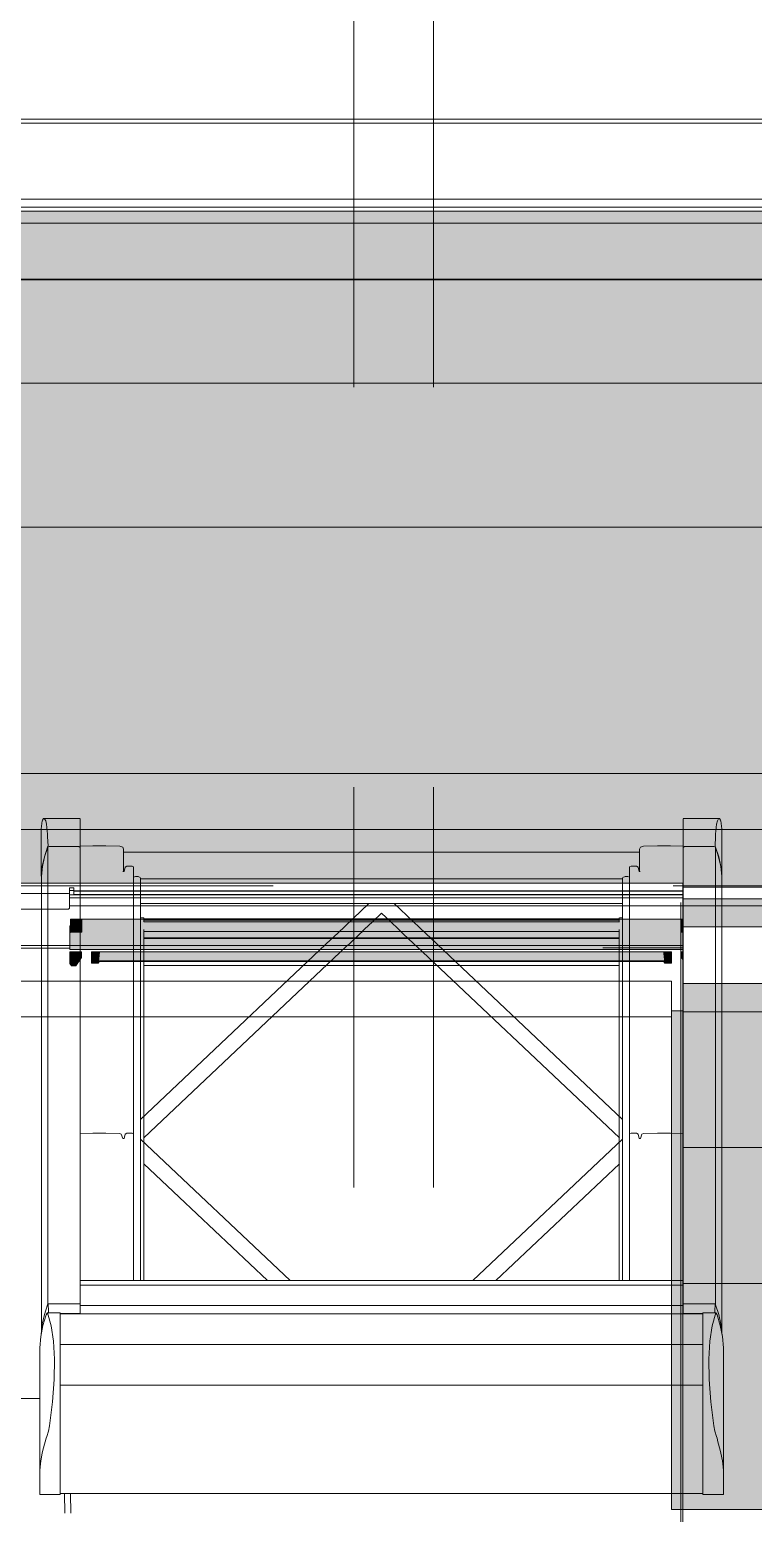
# Model space of a CAD drawing. Header units: metres. Extents: x -4 to 206, y -18 to 45.
# Drawn here: x 50.38 to 51.285, y -2.911 to -1.057 of the extents above; entities that cross this region are included whole.
import ezdxf

# ---------------------------------------------------------------- set-up
doc = ezdxf.new("R2010")
doc.units = ezdxf.units.M
doc.header["$MEASUREMENT"] = 0
doc.set_wipeout_variables(frame=1)
for name, pattern in [('Achse', [0.004, 0.002, -0.001, 0, -0.001]), ('Schnittlinie', [0.006, 0.003, -0.0015, 0, -0.0015]), ('UNSICHTBAR', [0.4, 0, -0.4]), ('Untersicht', [0.001, 0.0005, -0.0005]), ('Wipeout_Contour', [1, 0, -1])]:
    doc.linetypes.add(name, pattern=pattern)
for name, color, linetype in [('2._1.DG PP STG2_5_110 Wand Aussen', 7, 'Continuous'), ('2._1.DG PP STG2_5_130 Wand Innen', 7, 'Continuous'), ('2._1.DG PP STG2_5_165 Fassadengestaltung Bänder', 7, 'Continuous'), ('2._1.DG PP STG2_5_210 Decke', 7, 'Continuous'), ('2._1.DG PP STG2_5_220 Bodenaufbau', 7, 'Continuous'), ('2._1.DG PP STG2_5_310 Dachkonstruktion massiv', 7, 'Continuous'), ('2._1.DG PP STG2_5_325 Dachfenster', 7, 'Continuous'), ('2._1.DG PP STG2_5_330 Dachaufbau', 7, 'Continuous'), ('2._1.DG PP STG2_5_611 Entwässerung', 7, 'Continuous'), ('2._1.DG PP STG2_5_815 Raumbegrenzung', 7, 'Continuous'), ('2._1.DG PP STG2_5_851 Marker Schnitt', 7, 'Continuous'), ('2._1.DG PP STG2_5_950 Polierplan Bemaßung', 7, 'Continuous')]:
    doc.layers.add(name, color=color, linetype=linetype)

msp = doc.modelspace()

# ---------------------------------------------------------------- hatches: boundary and pattern name
at = {"layer": '2._1.DG PP STG2_5_310 Dachkonstruktion massiv', "linetype": 'Continuous', "lineweight": 13, "true_color": 0xffaa00}
for points in [[(52.0584, -2.454), (52.0587, -2.2843), (51.1969, -2.2843), (51.1969, -2.454)], [(52.058, -2.6237), (52.0584, -2.454), (51.1969, -2.454), (51.1969, -2.6237)]]:
    msp.add_hatch(color=40, dxfattribs=at).paths.add_polyline_path(points)
at = {"layer": '2._1.DG PP STG2_5_310 Dachkonstruktion massiv', "linetype": 'Continuous', "lineweight": 13, "true_color": 0x3f7f02}
msp.add_hatch(color=76, dxfattribs=at).paths.add_polyline_path([(52.058, -2.6237), (51.1969, -2.6237), (51.1969, -2.9065), (52.0574, -2.9065)])
at = {"layer": '2._1.DG PP STG2_5_325 Dachfenster', "linetype": 'Continuous', "lineweight": 13, "true_color": 0xffaa00}
msp.add_hatch(color=40, dxfattribs=at).paths.add_polyline_path([(51.1969, -2.2829), (51.1827, -2.2829), (51.1827, -2.9065), (51.1969, -2.9065)])

# ---------------------------------------------------------------- linework, layer by layer
at = {"layer": '2._1.DG PP STG2_5_110 Wand Aussen', "color": 8, "linetype": 'Schnittlinie', "lineweight": 13, "ltscale": 1000, "flags": 128}
for points in [[(51.883, -1.2987), (48.775, -1.2987)], [(48.775, -1.6787), (51.8814, -1.6787)]]:
    msp.add_lwpolyline(points, dxfattribs=at)
at = {"layer": '2._1.DG PP STG2_5_130 Wand Innen', "color": 8, "linetype": 'Schnittlinie', "lineweight": 13, "ltscale": 1000, "flags": 128}
for points in [[(52.1898, -1.9865), (49.015, -1.9865)], [(49.015, -2.0565), (52.1898, -2.0565)]]:
    msp.add_lwpolyline(points, dxfattribs=at)
at = {"layer": '2._1.DG PP STG2_5_165 Fassadengestaltung Bänder', "color": 7, "linetype": 'Continuous', "lineweight": 13, "ltscale": 1000, "flags": 128}
msp.add_lwpolyline([(45.635, -1.3687), (52.1927, -1.3687), (52.1927, -1.2687), (45.635, -1.2687)], close=True, dxfattribs=at)
at = {"layer": '2._1.DG PP STG2_5_210 Decke', "color": 7, "linetype": 'Continuous', "lineweight": 13, "ltscale": 1000, "true_color": 0xf4f4f4, "flags": 128}
msp.add_lwpolyline([(33.485, -1.9936), (33.4967, -11.3837), (42.835, -11.3837), (42.835, -10.8837), (45.685, -10.8837), (45.685, -9.9837), (52.0258, -9.9837), (52.06, -1.993), (52.0632, -1.4987), (45.765, -1.4987), (45.765, -3.9237), (43.155, -3.9237), (43.155, -5.8737), (41.175, -5.8737), (41.175, -3.9237), (38.605, -3.9237), (38.605, -1.4987), (33.485, -1.4987)], close=True, dxfattribs=at)
at = {"layer": '2._1.DG PP STG2_5_220 Bodenaufbau', "color": 7, "linetype": 'Continuous', "lineweight": 13, "ltscale": 1000, "true_color": 0xf4f4f4, "flags": 128}
msp.add_lwpolyline([(38.425, -1.6787), (33.6646, -1.6787), (33.6765, -11.2037), (42.655, -11.2037), (42.655, -10.7037), (45.505, -10.7037), (45.505, -9.8037), (51.8466, -9.8037), (51.8814, -1.6787), (45.945, -1.6787), (45.945, -4.1037), (43.335, -4.1037), (43.335, -6.0537), (40.995, -6.0537), (40.995, -4.1037), (38.425, -4.1037)], close=True, dxfattribs=at)
at = {"layer": '2._1.DG PP STG2_5_310 Dachkonstruktion massiv', "color": 7, "linetype": 'Continuous', "lineweight": 13, "ltscale": 1000}
for p, q in [((52.0587, -2.2843), (51.1969, -2.2843)), ((52.0584, -2.454), (51.1969, -2.454))]:
    msp.add_line(p, q, dxfattribs=at)
at = {"layer": '2._1.DG PP STG2_5_310 Dachkonstruktion massiv', "color": 7, "linetype": 'Continuous', "lineweight": 18, "ltscale": 1000}
for p, q in [((51.1969, -2.6237), (51.1969, -2.9065)), ((52.058, -2.6237), (51.1969, -2.6237)), ((52.0574, -2.9065), (51.1969, -2.9065))]:
    msp.add_line(p, q, dxfattribs=at)
at = {"layer": '2._1.DG PP STG2_5_310 Dachkonstruktion massiv', "color": 255, "linetype": 'UNSICHTBAR', "lineweight": 13, "ltscale": 1000, "flags": 128}
msp.add_lwpolyline([(48.775, -1.4994), (52.0621, -1.4994)], dxfattribs=at)
at = {"layer": '2._1.DG PP STG2_5_310 Dachkonstruktion massiv', "color": 7, "linetype": 'Continuous', "lineweight": 13, "ltscale": 1000, "flags": 128}
msp.add_lwpolyline([(51.1969, -2.2843), (51.1969, -2.454), (51.1969, -2.6237)], dxfattribs=at)
at = {"layer": '2._1.DG PP STG2_5_325 Dachfenster', "color": 7, "linetype": 'Continuous', "lineweight": 13, "ltscale": 1000}
for p, q in [((50.43, -2.2239), (50.432, -2.2267)), ((50.4448, -2.2164), (50.4375, -2.2267)), ((50.4375, -2.2267), (50.432, -2.2267)), ((51.1827, -2.2829), (51.1827, -2.9065)), ((51.1969, -2.2829), (51.1827, -2.2829)), ((51.1969, -2.2829), (51.1969, -2.9065)), ((51.1969, -2.9065), (51.1827, -2.9065))]:
    msp.add_line(p, q, dxfattribs=at)
at = {"layer": '2._1.DG PP STG2_5_325 Dachfenster', "color": 253, "linetype": 'Schnittlinie', "lineweight": 13, "ltscale": 1000, "true_color": 0x9f9f9f, "flags": 128}
for points in [[(50.3943, -2.0554), (50.3951, -2.0489), (50.3956, -2.0458), (50.396, -2.0446), (50.3973, -2.0428), (50.3983, -2.0431), (50.4, -2.0455), (50.401, -2.0497), (50.4022, -2.0622), (50.4023, -2.0654), (50.4028, -2.0769)], [(50.3973, -2.0428), (50.4428, -2.0428)], [(50.4428, -2.0769), (50.4428, -2.0622), (50.4428, -2.0497), (50.4428, -2.0455), (50.4428, -2.0431)], [(51.2427, -2.0428), (51.1972, -2.0428)], [(51.1972, -2.0769), (51.1972, -2.0622), (51.1972, -2.0497), (51.1972, -2.0455), (51.1972, -2.0431)], [(51.2372, -2.0769), (51.2377, -2.0654), (51.2378, -2.0622), (51.239, -2.0497), (51.24, -2.0455), (51.2414, -2.0431), (51.2427, -2.0428), (51.244, -2.0446), (51.2444, -2.0458), (51.2449, -2.0489), (51.2457, -2.0554)], [(51.2457, -2.1148), (51.2457, -2.0554)], [(50.4963, -2.0784), (50.4925, -2.0773), (50.4749, -2.0768), (50.4587, -2.0768), (50.4428, -2.0773)], [(51.1437, -2.0784), (51.1475, -2.0773), (51.1651, -2.0768), (51.1813, -2.0768), (51.1972, -2.0773)], [(50.4025, -2.0785), (50.4043, -2.0775)], [(50.4043, -2.0775), (50.4411, -2.0775)], [(50.4411, -2.0775), (50.4428, -2.0788)], [(50.4428, -2.0788), (50.4428, -2.0774)], [(50.4973, -2.0812), (50.4963, -2.0784)], [(50.4973, -2.1091), (50.4973, -2.0812)], [(50.4973, -2.0847), (51.1427, -2.0847)], [(51.1427, -2.0812), (51.1437, -2.0784)], [(51.1427, -2.1091), (51.1427, -2.0812)], [(51.1972, -2.0788), (51.1972, -2.0774)], [(51.1989, -2.0775), (51.1972, -2.0788)], [(51.2357, -2.0775), (51.1989, -2.0775)], [(51.2375, -2.0785), (51.2357, -2.0775)], [(51.2457, -2.1148), (51.2444, -2.1026), (51.2417, -2.0904), (51.2377, -2.0785), (51.2373, -2.0774)], [(51.2455, -2.1148), (51.2442, -2.1026), (51.2415, -2.0904), (51.2375, -2.0785)], [(50.4964, -2.1089), (50.4971, -2.1091)], [(50.4971, -2.1091), (50.4979, -2.1088)], [(50.4979, -2.1088), (50.4992, -2.1037)], [(50.4992, -2.1037), (50.5013, -2.1024)], [(50.5013, -2.1024), (50.5079, -2.1024), (50.5098, -2.1029)], [(51.1302, -2.1029), (51.1321, -2.1024), (51.1387, -2.1024)], [(51.1387, -2.1024), (51.1408, -2.1037)], [(51.1408, -2.1037), (51.1421, -2.1088)], [(51.1421, -2.1088), (51.1429, -2.1091)], [(51.1429, -2.1091), (51.1436, -2.1089)], [(50.4925, -2.4364), (50.4749, -2.4358), (50.4587, -2.4358), (50.4428, -2.4363)], [(50.4943, -2.4374), (50.4925, -2.4364)], [(50.4963, -2.4426), (50.4943, -2.4374)], [(50.4971, -2.4428), (50.4963, -2.4426)], [(50.4979, -2.4425), (50.4971, -2.4428)], [(50.4992, -2.4374), (50.4979, -2.4425)], [(50.5013, -2.4361), (50.4992, -2.4374)], [(50.5098, -2.4366), (50.5079, -2.4361), (50.5013, -2.4361)], [(50.7057, -2.6202), (50.5186, -2.4435)], [(50.9343, -2.6202), (51.1214, -2.4435)], [(51.1302, -2.4366), (51.1321, -2.4361), (51.1387, -2.4361)], [(51.1387, -2.4361), (51.1408, -2.4374)], [(51.1408, -2.4374), (51.1421, -2.4425)], [(51.1421, -2.4425), (51.1429, -2.4428)], [(51.1429, -2.4428), (51.1437, -2.4426)], [(51.1437, -2.4426), (51.1457, -2.4374)], [(51.1457, -2.4374), (51.1475, -2.4364)], [(51.1475, -2.4364), (51.1651, -2.4358), (51.1813, -2.4358), (51.1972, -2.4363)], [(50.6773, -2.6202), (50.5226, -2.4741)], [(50.9627, -2.6202), (51.1174, -2.4741)], [(51.1972, -2.6202), (50.4428, -2.6202)], [(51.1972, -2.6261), (50.4428, -2.6261)], [(50.3943, -2.687), (50.3956, -2.6748), (50.3983, -2.6626), (50.4023, -2.6507), (50.4028, -2.6495)], [(50.4028, -2.6494), (50.4032, -2.6586), (50.4032, -2.6606)], [(50.4028, -2.6494), (50.4428, -2.6494)], [(50.4428, -2.6615), (50.4428, -2.6586), (50.4428, -2.6494)], [(51.1972, -2.6515), (50.4428, -2.6515)], [(51.1972, -2.6615), (51.1972, -2.6586), (51.1972, -2.6494)], [(51.2372, -2.6494), (51.1972, -2.6494)], [(51.2372, -2.6494), (51.2368, -2.6586), (51.2368, -2.6606)], [(51.2372, -2.6495), (51.2377, -2.6507), (51.2417, -2.6626), (51.2444, -2.6748), (51.2457, -2.687)], [(50.4021, -2.6606), (50.4066, -2.6766), (50.4095, -2.696), (50.4108, -2.7184), (50.4104, -2.7438), (50.4083, -2.7717), (50.4046, -2.8018), (50.4032, -2.8084), (50.4012, -2.8152), (50.4004, -2.8172), (50.3993, -2.8218), (50.3963, -2.8322), (50.3956, -2.836), (50.3937, -2.8455), (50.3933, -2.8491), (50.3924, -2.8577), (50.3924, -2.8609), (50.3924, -2.8712), (50.3924, -2.88), (50.3924, -2.8874)], [(50.4015, -2.6609), (50.4004, -2.663), (50.3963, -2.6765), (50.3937, -2.6902), (50.3924, -2.7041), (50.3924, -2.7054)], [(50.4015, -2.6609), (50.4021, -2.6606)], [(50.4021, -2.6606), (50.418, -2.6606)], [(50.418, -2.8874), (50.418, -2.88), (50.418, -2.8712), (50.418, -2.8609), (50.418, -2.8491), (50.418, -2.836), (50.418, -2.8218), (50.418, -2.8152), (50.418, -2.8084), (50.418, -2.8018), (50.418, -2.7717), (50.418, -2.7438), (50.418, -2.7184), (50.418, -2.696), (50.418, -2.6766), (50.418, -2.6606)], [(50.418, -2.6615), (50.4428, -2.6615)], [(50.418, -2.6618), (51.222, -2.6618)], [(51.1972, -2.6615), (51.222, -2.6615)], [(51.222, -2.8874), (51.222, -2.88), (51.222, -2.8712), (51.222, -2.8609), (51.222, -2.8491), (51.222, -2.836), (51.222, -2.8218), (51.222, -2.8152), (51.222, -2.8084), (51.222, -2.8018), (51.222, -2.7717), (51.222, -2.7438), (51.222, -2.7184), (51.222, -2.696), (51.222, -2.6766), (51.222, -2.6606)], [(51.2379, -2.6606), (51.222, -2.6606)], [(51.2476, -2.8874), (51.2476, -2.88), (51.2476, -2.8712), (51.2476, -2.8609), (51.2476, -2.8577), (51.2467, -2.8491), (51.2463, -2.8455), (51.2444, -2.836), (51.2437, -2.8322), (51.2407, -2.8218), (51.2396, -2.8172), (51.2388, -2.8152), (51.2368, -2.8084), (51.2354, -2.8018), (51.2317, -2.7717), (51.2296, -2.7438), (51.2292, -2.7184), (51.2305, -2.696), (51.2334, -2.6766), (51.2379, -2.6606)], [(51.2379, -2.6606), (51.2385, -2.6609)], [(51.2385, -2.6609), (51.2396, -2.663), (51.2437, -2.6765), (51.2463, -2.6902), (51.2476, -2.7041), (51.2476, -2.7054)], [(50.3924, -2.7054), (50.3924, -2.7201)], [(50.418, -2.7), (51.222, -2.7)], [(51.2476, -2.7054), (51.2476, -2.7201)], [(50.3924, -2.7937), (50.3924, -2.7201)], [(51.2476, -2.7201), (51.2476, -2.7937)], [(50.418, -2.7509), (51.222, -2.7509)], [(50.3924, -2.7674), (50.38, -2.7674), (50.3676, -2.7674)], [(50.3924, -2.7937), (50.3924, -2.8852)], [(51.2476, -2.7937), (51.2476, -2.8852)], [(50.3924, -2.8852), (50.3924, -2.8874)], [(50.3924, -2.8874), (50.418, -2.8874)], [(50.418, -2.8862), (51.222, -2.8862)], [(50.4233, -2.8862), (50.4239, -2.9111)], [(50.4311, -2.9111), (50.4307, -2.8862)], [(51.1969, -2.9456), (51.1969, -2.9388), (51.1969, -2.8862)], [(51.2476, -2.8874), (51.222, -2.8874)], [(51.2476, -2.8852), (51.2476, -2.8874)]]:
    msp.add_lwpolyline(points, dxfattribs=at)
at = {"layer": '2._1.DG PP STG2_5_325 Dachfenster', "color": 7, "linetype": 'Continuous', "lineweight": 13, "ltscale": 1000, "true_color": 0xf4f4f4, "flags": 128}
for points in [[(51.1827, -2.2462), (49.5773, -2.2462)], [(51.1827, -2.2829), (51.1827, -2.2462)], [(49.5773, -2.2905), (51.1827, -2.2905)]]:
    msp.add_lwpolyline(points, dxfattribs=at)
at = {"layer": '2._1.DG PP STG2_5_330 Dachaufbau', "color": 7, "linetype": 'Continuous', "lineweight": 13, "ltscale": 1000}
msp.add_line((52.2266, -2.2843), (51.1969, -2.2843), dxfattribs=at)
at = {"layer": '2._1.DG PP STG2_5_330 Dachaufbau', "color": 7, "linetype": 'Continuous', "lineweight": 18, "ltscale": 1000, "flags": 128}
msp.add_lwpolyline([(45.6209, -1.2835), (52.2306, -1.2835)], dxfattribs=at)
at = {"layer": '2._1.DG PP STG2_5_611 Entwässerung', "color": 14, "linetype": 'Achse', "lineweight": 13, "ltscale": 1000, "true_color": 0xa80000}
msp.add_line((52.1887, -1.2787), (48.775, -1.2787), dxfattribs=at)
at = {"layer": '2._1.DG PP STG2_5_611 Entwässerung', "color": 171, "linetype": 'Continuous', "lineweight": 13, "ltscale": 1000, "true_color": 0x6c6cff, "flags": 128}
for points in [[(52.1887, -1.1687), (48.775, -1.1687)], [(52.1887, -1.1737), (48.775, -1.1737)], [(48.775, -1.2687), (52.1887, -1.2687)]]:
    msp.add_lwpolyline(points, dxfattribs=at)
at = {"layer": '2._1.DG PP STG2_5_815 Raumbegrenzung', "color": 8, "linetype": 'Schnittlinie', "lineweight": 13, "ltscale": 1000, "flags": 128}
msp.add_lwpolyline([(49.015, -4.4265), (49.015, -2.0565), (51.8798, -2.0565), (51.8466, -9.8037), (48.365, -9.8037), (48.365, -5.7537), (49.015, -5.7537), (49.015, -5.3537), (48.915, -5.3537), (48.915, -4.4265)], close=True, dxfattribs=at)
at = {"layer": '2._1.DG PP STG2_5_950 Polierplan Bemaßung', "color": 8, "linetype": 'Continuous', "lineweight": 13, "ltscale": 1000}
msp.add_line((50.365, -1.3694), (57.2775, -1.3694), dxfattribs=at)

# ---------------------------------------------------------------- next in the draw order: wipeouts: each hides what was drawn before it
at = {"color": 254, "linetype": 'Wipeout_Contour', "lineweight": 0, "ltscale": 203.484502}
msp.add_wipeout([(50.4666, -2.2207), (50.4665, -2.2215), (51.1735, -2.2215), (51.1734, -2.2207)], dxfattribs=at).dxf.layer = '2._1.DG PP STG2_5_325 Dachfenster'
at = {"color": 254, "linetype": 'Wipeout_Contour', "lineweight": 0, "ltscale": 201.659994}
msp.add_wipeout([(51.1969, -2.1235), (49.5369, -2.1235), (49.5369, -2.1483), (51.1969, -2.1483)], dxfattribs=at).dxf.layer = '2._1.DG PP STG2_5_330 Dachaufbau'
at = {"color": 254, "linetype": 'Wipeout_Contour', "lineweight": 0, "ltscale": 201.669738}
msp.add_wipeout([(51.1969, -2.1836), (49.5369, -2.1836), (49.5369, -2.2013), (51.1969, -2.2013)], dxfattribs=at).dxf.layer = '2._1.DG PP STG2_5_330 Dachaufbau'

# ---------------------------------------------------------------- next in the draw order: hatches: boundary and pattern name
at = {"layer": '2._1.DG PP STG2_5_325 Dachfenster', "linetype": 'Continuous', "lineweight": 0, "true_color": 0x342d23}
for points in [[(50.43, -2.2095), (50.43, -2.2239), (50.432, -2.2267), (50.4375, -2.2267), (50.4448, -2.2164), (50.4448, -2.2095)], [(50.4573, -2.2235), (50.4656, -2.2235), (50.4664, -2.2225), (50.4678, -2.2095), (50.4573, -2.2095)], [(50.4678, -2.2095), (50.4666, -2.2207), (51.1734, -2.2207), (51.1722, -2.2095)], [(51.1736, -2.2225), (51.1744, -2.2235), (51.1827, -2.2235), (51.1827, -2.2095), (51.1722, -2.2095)]]:
    msp.add_hatch(color=250, dxfattribs=at).paths.add_polyline_path(points)
at = {"layer": '2._1.DG PP STG2_5_330 Dachaufbau', "linetype": 'Continuous', "lineweight": 0, "true_color": 0x000000}
msp.add_hatch(color=18, dxfattribs=at).paths.add_polyline_path([(52.2306, -1.2835), (45.6209, -1.2835), (45.6209, -1.2987), (48.775, -1.2987), (48.775, -2.1287), (49.5369, -2.1287), (49.5369, -2.1235), (51.1969, -2.1235), (51.1969, -2.1287), (52.227, -2.1287)])

# ---------------------------------------------------------------- next in the draw order: linework, layer by layer
at = {"layer": '2._1.DG PP STG2_5_325 Dachfenster', "color": 7, "linetype": 'Continuous', "lineweight": 13, "ltscale": 1000}
for p, q in [((50.43, -2.2095), (50.43, -2.2239)), ((50.4448, -2.2095), (50.43, -2.2095)), ((50.4448, -2.2095), (50.4448, -2.2164)), ((50.4573, -2.2095), (50.4573, -2.2235)), ((50.4656, -2.2235), (50.4573, -2.2235)), ((50.4664, -2.2225), (50.4656, -2.2235)), ((50.4666, -2.2207), (50.4664, -2.2225)), ((51.1734, -2.2207), (50.4666, -2.2207)), ((51.1734, -2.2207), (51.1736, -2.2225)), ((51.1736, -2.2225), (51.1744, -2.2235)), ((51.1827, -2.2235), (51.1744, -2.2235)), ((51.1827, -2.2095), (51.1827, -2.2235))]:
    msp.add_line(p, q, dxfattribs=at)
at = {"layer": '2._1.DG PP STG2_5_325 Dachfenster', "color": 253, "linetype": 'Schnittlinie', "lineweight": 13, "ltscale": 1000, "true_color": 0x9f9f9f, "flags": 128}
for points in [[(50.3943, -2.0554), (50.3943, -2.1148)], [(50.4027, -2.0774), (50.4023, -2.0785), (50.3983, -2.0904), (50.3956, -2.1026), (50.3943, -2.1148)], [(50.3945, -2.1148), (50.3958, -2.1026), (50.3985, -2.0904), (50.4025, -2.0785)], [(50.5122, -2.1151), (50.5098, -2.1159)], [(50.5153, -2.1151), (50.5122, -2.1151)], [(50.5181, -2.1163), (50.5153, -2.1151)], [(50.5186, -2.1171), (50.5181, -2.1163)], [(50.5185, -2.1182), (51.1215, -2.1182)], [(50.5186, -2.1171), (50.5186, -2.1182)], [(51.1214, -2.1171), (51.1219, -2.1163)], [(51.1214, -2.1171), (51.1214, -2.1182)], [(51.1219, -2.1163), (51.1247, -2.1151)], [(51.1247, -2.1151), (51.1278, -2.1151)], [(51.1278, -2.1151), (51.1302, -2.1159)], [(50.5227, -2.2264), (51.1173, -2.2264)]]:
    msp.add_lwpolyline(points, dxfattribs=at)
at = {"layer": '2._1.DG PP STG2_5_325 Dachfenster', "color": 7, "linetype": 'Continuous', "lineweight": 13, "ltscale": 1000, "true_color": 0xf4f4f4, "flags": 128}
msp.add_lwpolyline([(50.43, -2.2046), (50.33, -2.2046)], dxfattribs=at)
at = {"layer": '2._1.DG PP STG2_5_325 Dachfenster', "color": 7, "linetype": 'Continuous', "lineweight": 13, "ltscale": 1000, "flags": 128}
for points in [[(51.1827, -2.2095), (51.1722, -2.2095), (50.4678, -2.2095), (50.4573, -2.2095)], [(50.4665, -2.2215), (51.1735, -2.2215)]]:
    msp.add_lwpolyline(points, dxfattribs=at)
at = {"layer": '2._1.DG PP STG2_5_330 Dachaufbau', "color": 7, "linetype": 'Continuous', "lineweight": 18, "ltscale": 1000, "flags": 128}
for points in [[(51.1969, -2.1235), (49.5369, -2.1235)], [(51.1969, -2.1287), (51.1969, -2.1235)]]:
    msp.add_lwpolyline(points, dxfattribs=at)

# ---------------------------------------------------------------- next in the draw order: wipeouts: each hides what was drawn before it
at = {"color": 254, "linetype": 'Wipeout_Contour', "lineweight": 0, "ltscale": 310.615771}
msp.add_wipeout([(51.1969, -2.2479), (51.1969, -2.2489), (52.2267, -2.2489), (52.2267, -2.2479), (52.2269, -2.1782), (51.1969, -2.1782)], dxfattribs=at).dxf.layer = '2._1.DG PP STG2_5_330 Dachaufbau'

# ---------------------------------------------------------------- next in the draw order: hatches: boundary and pattern name
at = {"layer": '2._1.DG PP STG2_5_330 Dachaufbau', "linetype": 'Continuous', "lineweight": 13, "true_color": 0xd2b48c}
msp.add_hatch(color=43, dxfattribs=at).paths.add_polyline_path([(52.2266, -2.2843), (52.2267, -2.2489), (51.1969, -2.2489), (51.1969, -2.2843)])

# ---------------------------------------------------------------- next in the draw order: linework, layer by layer
at = {"layer": '2._1.DG PP STG2_5_330 Dachaufbau', "color": 7, "linetype": 'Continuous', "lineweight": 18, "ltscale": 1000, "flags": 128}
msp.add_lwpolyline([(49.5369, -2.2013), (51.1969, -2.2013)], dxfattribs=at)

# ---------------------------------------------------------------- next in the draw order: wipeouts: each hides what was drawn before it
at = {"color": 254, "linetype": 'Wipeout_Contour', "lineweight": 0, "ltscale": 201.66516}
msp.add_wipeout([(51.1969, -2.1483), (49.5369, -2.1483), (49.5369, -2.1836), (51.1969, -2.1836)], dxfattribs=at).dxf.layer = '2._1.DG PP STG2_5_330 Dachaufbau'

# ---------------------------------------------------------------- next in the draw order: hatches: boundary and pattern name
at = {"layer": '2._1.DG PP STG2_5_325 Dachfenster', "linetype": 'Continuous', "lineweight": 0, "true_color": 0x342d23}
msp.add_hatch(color=250, dxfattribs=at).paths.add_polyline_path([(50.4681, -2.2065), (51.1719, -2.2065), (51.168, -2.1696), (51.168, -2.1687), (50.472, -2.1687), (50.472, -2.1696)])
at = {"layer": '2._1.DG PP STG2_5_330 Dachaufbau', "linetype": 'Continuous', "lineweight": 13, "true_color": 0xd2b48c}
msp.add_hatch(color=43, dxfattribs=at).paths.add_polyline_path([(52.2269, -2.1782), (52.2269, -2.1429), (51.1969, -2.1429), (51.1969, -2.1782)])

# ---------------------------------------------------------------- next in the draw order: linework, layer by layer
at = {"layer": '2._1.DG PP STG2_5_325 Dachfenster', "color": 7, "linetype": 'Continuous', "lineweight": 18, "ltscale": 1000}
for p, q in [((50.445, -2.1687), (50.445, -2.1849)), ((51.1969, -2.1687), (51.195, -2.1687))]:
    msp.add_line(p, q, dxfattribs=at)
at = {"layer": '2._1.DG PP STG2_5_325 Dachfenster', "color": 253, "linetype": 'Schnittlinie', "lineweight": 13, "ltscale": 1000, "true_color": 0x9f9f9f, "flags": 128}
for points in [[(50.5186, -2.149), (51.1214, -2.149)], [(50.8041, -2.1491), (50.5186, -2.4187)], [(50.5186, -2.1491), (51.1214, -2.1491)], [(50.8359, -2.1491), (51.1214, -2.4187)], [(50.5186, -2.1668), (50.5225, -2.1668)], [(50.82, -2.161), (50.8085, -2.1718), (50.7988, -2.181), (50.5226, -2.4419)], [(50.5227, -2.167), (50.5227, -2.1718)], [(50.5227, -2.1679), (51.1173, -2.1679)], [(50.5227, -2.1696), (51.1173, -2.1696)], [(50.82, -2.161), (50.8315, -2.1718), (50.8412, -2.181), (51.1174, -2.4419)], [(51.1173, -2.167), (51.1173, -2.1718)], [(51.1214, -2.1668), (51.1175, -2.1668)], [(50.5226, -2.1718), (51.1174, -2.1718)], [(50.5227, -2.1813), (50.5227, -2.6202)], [(50.5227, -2.1838), (51.1173, -2.1838)], [(51.1173, -2.1813), (51.1173, -2.6202)], [(50.5227, -2.1919), (51.1173, -2.1919)], [(50.5227, -2.1927), (51.1173, -2.1927)]]:
    msp.add_lwpolyline(points, dxfattribs=at)
at = {"layer": '2._1.DG PP STG2_5_325 Dachfenster', "color": 7, "linetype": 'Continuous', "lineweight": 13, "ltscale": 1000, "flags": 128}
msp.add_lwpolyline([(51.195, -2.1687), (51.168, -2.1687), (50.472, -2.1687), (50.445, -2.1687)], dxfattribs=at)

# ---------------------------------------------------------------- next in the draw order: wipeouts: each hides what was drawn before it
at = {"color": 254, "linetype": 'Wipeout_Contour', "lineweight": 0, "ltscale": 201.920499}
msp.add_wipeout([(50.43, -2.1853), (50.431, -2.1853), (50.431, -2.177), (50.43, -2.177)], dxfattribs=at).dxf.layer = '2._1.DG PP STG2_5_325 Dachfenster'

# ---------------------------------------------------------------- next in the draw order: hatches: boundary and pattern name
at = {"layer": '2._1.DG PP STG2_5_325 Dachfenster', "linetype": 'Continuous', "lineweight": 0, "true_color": 0x342d23}
msp.add_hatch(color=250, dxfattribs=at).paths.add_polyline_path([(50.43, -2.2065), (50.4681, -2.2065), (50.472, -2.1696), (50.472, -2.1687), (50.445, -2.1687), (50.445, -2.1849), (50.431, -2.1853), (50.43, -2.1853)])
at = {"layer": '2._1.DG PP STG2_5_325 Dachfenster', "linetype": 'Continuous', "lineweight": 13, "true_color": 0xff6400}
msp.add_hatch(color=30, dxfattribs=at).paths.add_polyline_path([(50.431, -2.1853), (50.445, -2.1849), (50.445, -2.1687), (50.431, -2.1687)])

# ---------------------------------------------------------------- next in the draw order: linework, layer by layer
at = {"layer": '2._1.DG PP STG2_5_325 Dachfenster', "color": 7, "linetype": 'Continuous', "lineweight": 18, "ltscale": 1000}
for p, q in [((50.431, -2.1687), (50.431, -2.1853)), ((50.445, -2.1687), (50.431, -2.1687)), ((50.445, -2.1849), (50.431, -2.1853))]:
    msp.add_line(p, q, dxfattribs=at)
at = {"layer": '2._1.DG PP STG2_5_325 Dachfenster', "color": 7, "linetype": 'Continuous', "lineweight": 13, "ltscale": 1000}
for p, q in [((50.43, -2.1853), (50.43, -2.2065)), ((50.431, -2.1853), (50.43, -2.1853))]:
    msp.add_line(p, q, dxfattribs=at)
at = {"layer": '2._1.DG PP STG2_5_325 Dachfenster', "color": 7, "linetype": 'Continuous', "lineweight": 13, "ltscale": 1000, "flags": 128}
for points in [[(50.43, -2.177), (50.43, -2.1853)], [(50.43, -2.177), (50.431, -2.177)]]:
    msp.add_lwpolyline(points, dxfattribs=at)

# ---------------------------------------------------------------- next in the draw order: wipeouts: each hides what was drawn before it
at = {"color": 254, "linetype": 'Wipeout_Contour', "lineweight": 0, "ltscale": 207.034579}
msp.add_wipeout([(52.2269, -2.1429), (52.227, -2.1287), (51.1969, -2.1287), (51.1969, -2.1429)], dxfattribs=at).dxf.layer = '2._1.DG PP STG2_5_330 Dachaufbau'
at = {"color": 254, "linetype": 'Wipeout_Contour', "lineweight": 0, "ltscale": 207.04756}
msp.add_wipeout([(52.2267, -2.2489), (52.2269, -2.1782), (51.1969, -2.1782), (51.1969, -2.2489)], dxfattribs=at).dxf.layer = '2._1.DG PP STG2_5_330 Dachaufbau'

# ---------------------------------------------------------------- next in the draw order: hatches: boundary and pattern name
at = {"layer": '2._1.DG PP STG2_5_325 Dachfenster', "linetype": 'Continuous', "lineweight": 0, "true_color": 0x342d23}
for points in [[(51.168, -2.1696), (51.1719, -2.2065), (51.1969, -2.2065), (51.1969, -2.1849), (51.195, -2.1849), (51.195, -2.1687), (51.168, -2.1687)], [(51.1952, -2.2164), (51.1969, -2.2188), (51.1969, -2.2095), (51.1952, -2.2095)]]:
    msp.add_hatch(color=250, dxfattribs=at).paths.add_polyline_path(points)
at = {"layer": '2._1.DG PP STG2_5_325 Dachfenster', "linetype": 'Continuous', "lineweight": 13, "true_color": 0xff6400}
msp.add_hatch(color=30, dxfattribs=at).paths.add_polyline_path([(51.195, -2.1849), (51.1969, -2.1849), (51.1969, -2.1687), (51.195, -2.1687)])

# ---------------------------------------------------------------- next in the draw order: linework, layer by layer
at = {"layer": '2._1.DG PP STG2_5_310 Dachkonstruktion massiv', "color": 255, "linetype": 'UNSICHTBAR', "lineweight": 13, "ltscale": 1000, "flags": 128}
for points in [[(51.1969, -2.2045), (49.5369, -2.2045)], [(51.1969, -2.2843), (51.1969, -2.2045)]]:
    msp.add_lwpolyline(points, dxfattribs=at)
at = {"layer": '2._1.DG PP STG2_5_325 Dachfenster', "color": 7, "linetype": 'Continuous', "lineweight": 18, "ltscale": 1000}
for p, q in [((51.195, -2.1687), (51.195, -2.1849)), ((51.1969, -2.1687), (51.1969, -2.1849)), ((51.195, -2.1849), (51.1969, -2.1849))]:
    msp.add_line(p, q, dxfattribs=at)
at = {"layer": '2._1.DG PP STG2_5_325 Dachfenster', "color": 7, "linetype": 'Continuous', "lineweight": 13, "ltscale": 1000}
for p, q in [((51.1969, -2.1849), (51.1969, -2.2065)), ((51.1952, -2.2095), (51.1952, -2.2164)), ((51.1969, -2.2095), (51.1952, -2.2095)), ((51.1952, -2.2164), (51.1969, -2.2188)), ((51.1969, -2.2095), (51.1969, -2.2188))]:
    msp.add_line(p, q, dxfattribs=at)
at = {"layer": '2._1.DG PP STG2_5_325 Dachfenster', "color": 253, "linetype": 'Schnittlinie', "lineweight": 13, "ltscale": 1000, "true_color": 0x9f9f9f, "flags": 128}
for points in [[(51.2375, -2.0785), (51.2375, -2.6501)], [(51.2455, -2.1148), (51.2455, -2.6851)]]:
    msp.add_lwpolyline(points, dxfattribs=at)
at = {"layer": '2._1.DG PP STG2_5_325 Dachfenster', "color": 7, "linetype": 'Continuous', "lineweight": 13, "ltscale": 1000, "true_color": 0xf4f4f4, "flags": 128}
for points in [[(50.4295, -2.138), (51.1969, -2.138)], [(51.1969, -2.1419), (50.4295, -2.1419)], [(51.1969, -2.138), (51.1969, -2.1419)], [(51.1969, -2.1419), (51.1969, -2.1687)], [(51.1969, -2.2095), (51.1969, -2.2065)], [(51.1969, -2.2829), (51.1969, -2.2188)]]:
    msp.add_lwpolyline(points, dxfattribs=at)
at = {"layer": '2._1.DG PP STG2_5_325 Dachfenster', "color": 7, "linetype": 'Continuous', "lineweight": 13, "ltscale": 1000, "flags": 128}
msp.add_lwpolyline([(51.1969, -2.2065), (51.1719, -2.2065), (50.4681, -2.2065), (50.43, -2.2065)], dxfattribs=at)
at = {"layer": '2._1.DG PP STG2_5_330 Dachaufbau', "color": 7, "linetype": 'Continuous', "lineweight": 13, "ltscale": 1000}
for p, q in [((52.227, -2.1287), (51.1969, -2.1287)), ((52.2269, -2.1429), (51.1969, -2.1429)), ((52.2269, -2.1782), (51.1969, -2.1782)), ((52.2267, -2.2489), (51.1969, -2.2489))]:
    msp.add_line(p, q, dxfattribs=at)
at = {"layer": '2._1.DG PP STG2_5_330 Dachaufbau', "color": 7, "linetype": 'Continuous', "lineweight": 13, "ltscale": 1000, "flags": 128}
msp.add_lwpolyline([(51.1969, -2.1287), (51.1969, -2.1429), (51.1969, -2.1782), (51.1969, -2.2489), (51.1969, -2.2843)], dxfattribs=at)
at = {"layer": '2._1.DG PP STG2_5_851 Marker Schnitt', "color": 7, "linetype": 'Untersicht', "lineweight": 13, "ltscale": 1000}
msp.add_line((39.1845, -2.127), (53.15, -2.127), dxfattribs=at)
at = {"layer": '2._1.DG PP STG2_5_950 Polierplan Bemaßung', "color": 7, "linetype": 'Continuous', "lineweight": 13, "ltscale": 1000}
msp.add_line((48.775, -2.152), (52.0627, -2.152), dxfattribs=at)

# ---------------------------------------------------------------- next in the draw order: wipeouts: each hides what was drawn before it
at = {"color": 254, "linetype": 'Wipeout_Contour', "lineweight": 0, "ltscale": 201.918942}
msp.add_wipeout([(50.4295, -2.132), (50.4295, -2.1326), (50.4349, -2.1326), (50.4349, -2.132)], dxfattribs=at).dxf.layer = '2._1.DG PP STG2_5_325 Dachfenster'
at = {"color": 254, "linetype": 'Wipeout_Contour', "lineweight": 0, "ltscale": 201.617215}
msp.add_wipeout([(50.3316, -2.1503), (50.3316, -2.156), (50.38, -2.156), (50.38, -2.1503)], dxfattribs=at).dxf.layer = '2._1.DG PP STG2_5_325 Dachfenster'

# ---------------------------------------------------------------- next in the draw order: wipeouts: each hides what was drawn before it
at = {"color": 254, "linetype": 'Wipeout_Contour', "lineweight": 0, "ltscale": 201.918677}
msp.add_wipeout([(50.4295, -2.132), (50.4349, -2.132), (50.4349, -2.1295), (50.4295, -2.1295)], dxfattribs=at).dxf.layer = '2._1.DG PP STG2_5_325 Dachfenster'
at = {"color": 254, "linetype": 'Wipeout_Contour', "lineweight": 0, "ltscale": 201.615584}
msp.add_wipeout([(50.3316, -2.1503), (50.38, -2.1503), (50.38, -2.1365), (50.3316, -2.1365)], dxfattribs=at).dxf.layer = '2._1.DG PP STG2_5_325 Dachfenster'

# ---------------------------------------------------------------- next in the draw order: wipeouts: each hides what was drawn before it
at = {"color": 254, "linetype": 'Wipeout_Contour', "lineweight": 0, "ltscale": 201.810629}
msp.add_wipeout([(50.38, -2.1503), (50.38, -2.156), (50.4284, -2.156), (50.4284, -2.1503)], dxfattribs=at).dxf.layer = '2._1.DG PP STG2_5_325 Dachfenster'
at = {"color": 254, "linetype": 'Wipeout_Contour', "lineweight": 0, "ltscale": 203.453738}
msp.add_wipeout([(50.4349, -2.1368), (50.4349, -2.1377), (51.1969, -2.1377), (51.1969, -2.1368)], dxfattribs=at).dxf.layer = '2._1.DG PP STG2_5_325 Dachfenster'

# ---------------------------------------------------------------- next in the draw order: wipeouts: each hides what was drawn before it
at = {"color": 254, "linetype": 'Wipeout_Contour', "lineweight": 0, "ltscale": 201.901919}
msp.add_wipeout([(50.4284, -2.1503), (50.4284, -2.156), (50.4295, -2.1546), (50.4295, -2.1496)], dxfattribs=at).dxf.layer = '2._1.DG PP STG2_5_325 Dachfenster'
at = {"color": 254, "linetype": 'Wipeout_Contour', "lineweight": 0, "ltscale": 203.453421}
msp.add_wipeout([(50.4349, -2.1368), (51.1969, -2.1368), (51.1969, -2.1339), (50.4349, -2.1339)], dxfattribs=at).dxf.layer = '2._1.DG PP STG2_5_325 Dachfenster'

# ---------------------------------------------------------------- next in the draw order: wipeouts: each hides what was drawn before it
at = {"color": 254, "linetype": 'Wipeout_Contour', "lineweight": 0, "ltscale": 203.4531}
msp.add_wipeout([(51.1969, -2.1339), (51.1969, -2.1331), (50.4349, -2.1331), (50.4349, -2.1339)], dxfattribs=at).dxf.layer = '2._1.DG PP STG2_5_325 Dachfenster'

# ---------------------------------------------------------------- next in the draw order: linework, layer by layer
at = {"layer": '2._1.DG PP STG2_5_325 Dachfenster', "color": 253, "linetype": 'Schnittlinie', "lineweight": 13, "ltscale": 1000, "true_color": 0x9f9f9f, "flags": 128}
for points in [[(50.4428, -2.0788), (50.4428, -2.6494)], [(51.1972, -2.0788), (51.1972, -2.6494)], [(50.5098, -2.1029), (50.5098, -2.4366), (50.5098, -2.6202)], [(51.1302, -2.1029), (51.1302, -2.4366), (51.1302, -2.6202)], [(50.5185, -2.1185), (50.5185, -2.1291), (50.5185, -2.1334), (50.5185, -2.1384), (50.5185, -2.1393), (50.5185, -2.1401)], [(51.1215, -2.1401), (51.1215, -2.1393), (51.1215, -2.1384), (51.1215, -2.1334), (51.1215, -2.1291), (51.1215, -2.1185)], [(50.5186, -2.1404), (50.5186, -2.6202)], [(51.1214, -2.1404), (51.1214, -2.6202)]]:
    msp.add_lwpolyline(points, dxfattribs=at)
at = {"layer": '2._1.DG PP STG2_5_325 Dachfenster', "color": 7, "linetype": 'Continuous', "lineweight": 13, "ltscale": 1000, "flags": 128}
msp.add_lwpolyline([(51.1969, -2.1377), (51.1969, -2.1368), (51.1969, -2.1339), (51.1969, -2.1331)], dxfattribs=at)
at = {"layer": '2._1.DG PP STG2_5_851 Marker Schnitt', "color": 7, "linetype": 'Untersicht', "lineweight": 13, "ltscale": 1000}
for p, q in [((50.7851, 1.9963), (50.7851, -15.6487)), ((50.8851, 1.9963), (50.8851, -15.7421))]:
    msp.add_line(p, q, dxfattribs=at)

# ---------------------------------------------------------------- next in the draw order: wipeouts: each hides what was drawn before it
at = {"color": 254, "linetype": 'Wipeout_Contour', "lineweight": 0, "ltscale": 201.809}
msp.add_wipeout([(50.4284, -2.1503), (50.4284, -2.1365), (50.38, -2.1365), (50.38, -2.1503)], dxfattribs=at).dxf.layer = '2._1.DG PP STG2_5_325 Dachfenster'

# ---------------------------------------------------------------- next in the draw order: linework, layer by layer
at = {"layer": '2._1.DG PP STG2_5_325 Dachfenster', "color": 253, "linetype": 'Schnittlinie', "lineweight": 13, "ltscale": 1000, "true_color": 0x9f9f9f, "flags": 128}
for points in [[(50.4025, -2.0785), (50.4025, -2.6501)], [(50.3945, -2.1148), (50.3945, -2.6851)]]:
    msp.add_lwpolyline(points, dxfattribs=at)

# ---------------------------------------------------------------- next in the draw order: wipeouts: each hides what was drawn before it
at = {"color": 254, "linetype": 'Wipeout_Contour', "lineweight": 0, "ltscale": 201.906903}
msp.add_wipeout([(50.4284, -2.1503), (50.4295, -2.1496), (50.4295, -2.1358), (50.4284, -2.1365)], dxfattribs=at).dxf.layer = '2._1.DG PP STG2_5_325 Dachfenster'

# ---------------------------------------------------------------- next in the draw order: linework, layer by layer
at = {"layer": '2._1.DG PP STG2_5_310 Dachkonstruktion massiv', "color": 8, "linetype": 'Schnittlinie', "lineweight": 13, "ltscale": 1000, "flags": 128}
msp.add_lwpolyline([(51.1945, -2.1478), (51.1945, -4.3933), (49.4983, -4.3933), (49.4983, -2.1478)], dxfattribs=at)
at = {"layer": '2._1.DG PP STG2_5_325 Dachfenster', "color": 7, "linetype": 'Continuous', "lineweight": 13, "ltscale": 1000}
for p, q in [((50.4295, -2.1546), (50.4295, -2.1326)), ((50.4295, -2.1326), (50.4349, -2.1326)), ((50.4349, -2.1326), (50.4349, -2.1377)), ((50.4349, -2.1377), (51.1969, -2.1377)), ((50.4284, -2.156), (50.4295, -2.1546))]:
    msp.add_line(p, q, dxfattribs=at)
at = {"layer": '2._1.DG PP STG2_5_325 Dachfenster', "color": 7, "linetype": 'Continuous', "lineweight": 13, "ltscale": 1000, "flags": 128}
for points in [[(50.4295, -2.1295), (50.4295, -2.132), (50.4295, -2.1326)], [(50.4349, -2.1295), (50.4295, -2.1295)], [(50.4349, -2.1295), (50.4349, -2.132), (50.4349, -2.1326)], [(50.4284, -2.1365), (50.38, -2.1365), (50.3316, -2.1365)], [(50.4295, -2.1358), (50.4284, -2.1365)], [(50.4295, -2.1496), (50.4295, -2.1546)], [(51.1969, -2.1331), (50.4349, -2.1331)], [(50.4349, -2.1368), (50.4349, -2.1377)], [(50.3316, -2.156), (50.38, -2.156), (50.4284, -2.156)]]:
    msp.add_lwpolyline(points, dxfattribs=at)

doc.saveas('drawing.dxf')
